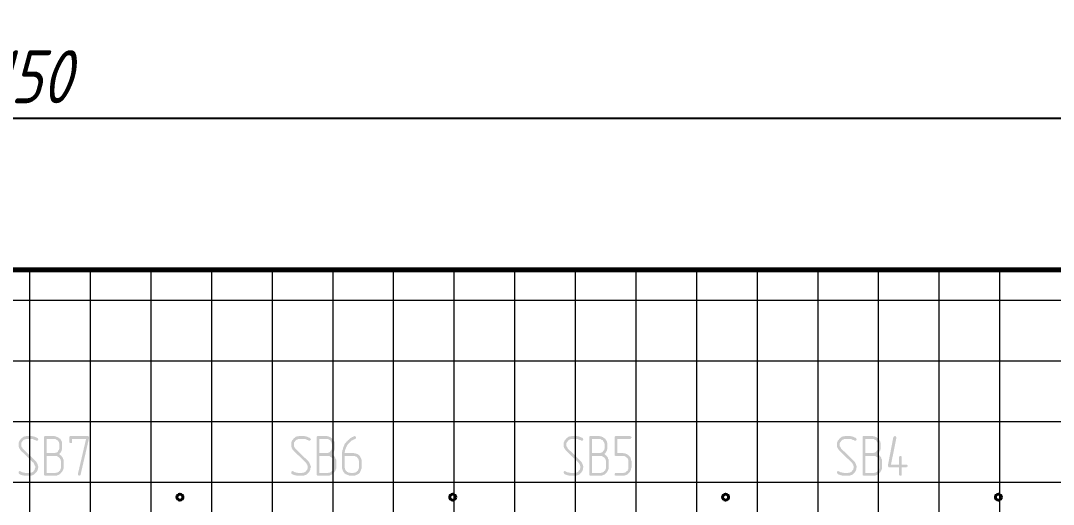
# Model space of a CAD drawing. Extents: x 260 to 1101, y 70 to 664.
# Drawn here: x 486.7 to 554.9, y 577.3 to 609.2 of the extents above; entities that cross this region are included whole.
import ezdxf

# ---------------------------------------------------------------- set-up
doc = ezdxf.new("R2010")
doc.units = 0
doc.header["$MEASUREMENT"] = 0
doc.layers.get('0').update_dxf_attribs({"linetype": 'CONTINUOUS'})
doc.layers.get('DEFPOINTS').update_dxf_attribs({"linetype": 'CONTINUOUS'})
doc.layers.add('PDF _Геометрия', color=7, linetype='CONTINUOUS')
doc.layers.add('PDF _Сплошная заливка', color=7, linetype='CONTINUOUS')
doc.styles.add('GOST type A0', font='', dxfattribs={"oblique": 15, "height": 3.5})
doc.styles.get('GOST type A0').set_extended_font_data('GOST type A')
doc.dimstyles.new('ГОСТ type A', dxfattribs={"dimtxt": 3.5, "dimasz": 3, "dimexe": 2, "dimexo": 0, "dimgap": 1, "dimtad": 1, "dimtoh": 1, "dimtxsty": 'GOST type A0', "dimcen": 0, "dimazin": 2, "dimtfac": 1, "dimtmove": 0, "dimatfit": 3, "dimfxl": 1, "dimarcsym": 0})

# ---------------------------------------------------------------- blocks, each defined once
blk = doc.blocks.new('*D11')
at = {"color": 0, "lineweight": -2, "transparency": 16777216}
for p, q in [((327.413, 592.786), (327.413, 614.787)), ((647.301, 592.786), (647.301, 614.787)), ((330.413, 612.787), (644.301, 612.787))]:
    blk.add_line(p, q, dxfattribs=at)
at = {"color": 0, "transparency": 16777216}
for points in [[(330.413, 613.287), (330.413, 612.287), (327.413, 612.787)], [(644.301, 613.287), (644.301, 612.287), (647.301, 612.787)]]:
    blk.add_solid(points, dxfattribs=at)
at = {"layer": 'DEFPOINTS', "color": 0, "transparency": 16777216}
for p in [(647.301, 612.787), (327.413, 592.786), (647.301, 592.786)]:
    blk.add_point(p, dxfattribs=at)
at = {"color": 0, "transparency": 16777216, "insert": (487.357, 615.799), "char_height": 3.5, "attachment_point": 5, "style": 'GOST type A0'}
blk.add_mtext('160±0,1', dxfattribs=at)
blk = doc.blocks.new('*D12')
at = {"color": 0, "lineweight": -2, "transparency": 16777216}
for p, q in [((337.409, 582.787), (337.409, 604.786)), ((637.304, 582.786), (637.304, 604.786)), ((634.304, 602.786), (340.409, 602.786))]:
    blk.add_line(p, q, dxfattribs=at)
at = {"color": 0, "transparency": 16777216}
for points in [[(340.409, 603.286), (340.409, 602.286), (337.409, 602.786)], [(634.304, 603.286), (634.304, 602.286), (637.304, 602.786)]]:
    blk.add_solid(points, dxfattribs=at)
at = {"layer": 'DEFPOINTS', "color": 0, "transparency": 16777216}
for p in [(337.409, 602.786), (337.409, 582.787), (637.304, 582.786)]:
    blk.add_point(p, dxfattribs=at)
at = {"color": 0, "transparency": 16777216, "insert": (487.356, 605.536), "char_height": 3.5, "width": 8.19532, "attachment_point": 5, "style": 'GOST type A0'}
blk.add_mtext('150', dxfattribs=at)

msp = doc.modelspace()

# ---------------------------------------------------------------- hatches: boundary and pattern name
at = {"layer": 'PDF _Сплошная заливка', "transparency": 33554559}
for points in [[(487.503, 581.82), (487.529, 581.794), (487.579, 581.794), (487.605, 581.794), (487.656, 581.769), (487.656, 581.769), (487.681, 581.769), (487.681, 581.769), (487.732, 581.743), (487.757, 581.743), (487.783, 581.718), (487.859, 581.693), (487.859, 581.693), (487.859, 581.667), (487.884, 581.667), (487.884, 581.667), (487.884, 581.667), (487.884, 581.642), (487.91, 581.616), (487.91, 581.616), (487.91, 581.591), (487.91, 581.591), (487.884, 581.565), (487.884, 581.54), (487.859, 581.54), (487.859, 581.515), (487.833, 581.515), (487.808, 581.515), (487.757, 581.515), (487.757, 581.54), (487.732, 581.54), (487.706, 581.565), (487.656, 581.565), (487.605, 581.591), (487.554, 581.616), (487.503, 581.616), (487.427, 581.616), (487.122, 581.616), (487.097, 581.616), (487.072, 581.616), (487.021, 581.591), (486.97, 581.591), (486.945, 581.565), (486.894, 581.515), (486.894, 581.515), (486.868, 581.489), (486.868, 581.464), (486.843, 581.439), (486.818, 581.413), (486.792, 581.362), (486.792, 581.312), (486.792, 581.261), (486.792, 581.185), (486.792, 581.134), (486.818, 581.108), (486.818, 581.108), (486.818, 581.108), (486.818, 581.083), (486.843, 581.083), (486.868, 581.032), (486.868, 581.007), (486.894, 580.981), (487.732, 580.169), (487.732, 580.143), (487.757, 580.143), (487.757, 580.118), (487.783, 580.118), (487.808, 580.067), (487.808, 580.042), (487.833, 580.016), (487.859, 579.965), (487.859, 579.94), (487.884, 579.864), (487.91, 579.813), (487.91, 579.762), (487.91, 579.762), (487.91, 579.762), (487.91, 579.737), (487.884, 579.737), (487.884, 579.686), (487.884, 579.635), (487.859, 579.559), (487.833, 579.508), (487.783, 579.432), (487.732, 579.381), (487.732, 579.381), (487.706, 579.356), (487.681, 579.33), (487.63, 579.28), (487.579, 579.254), (487.503, 579.229), (487.427, 579.203), (487.376, 579.203), (487.326, 579.203), (487.046, 579.203), (487.021, 579.203), (487.021, 579.203), (486.97, 579.203), (486.919, 579.229), (486.868, 579.229), (486.792, 579.254), (486.716, 579.28), (486.64, 579.33), (486.615, 579.381), (486.615, 579.407), (486.615, 579.407), (486.615, 579.432), (486.615, 579.457), (486.64, 579.483), (486.64, 579.483), (486.64, 579.483), (486.665, 579.508), (486.691, 579.508), (486.742, 579.483), (486.742, 579.483), (486.767, 579.483), (486.792, 579.457), (486.843, 579.432), (486.894, 579.432), (486.945, 579.407), (486.995, 579.407), (487.072, 579.381), (487.351, 579.381), (487.351, 579.407), (487.402, 579.407), (487.427, 579.407), (487.452, 579.407), (487.503, 579.432), (487.554, 579.457), (487.605, 579.508), (487.605, 579.508), (487.605, 579.534), (487.63, 579.559), (487.656, 579.584), (487.681, 579.61), (487.681, 579.66), (487.706, 579.711), (487.706, 579.762), (487.706, 579.838), (487.706, 579.838), (487.706, 579.838), (487.681, 579.864), (487.681, 579.864), (487.681, 579.864), (487.681, 579.889), (487.681, 579.889), (487.681, 579.915), (487.681, 579.915), (487.656, 579.94), (487.63, 579.965), (487.63, 579.991), (487.605, 580.042), (486.767, 580.854), (486.767, 580.854), (486.767, 580.88), (486.742, 580.88), (486.716, 580.905), (486.716, 580.93), (486.691, 580.956), (486.665, 581.007), (486.64, 581.032), (486.64, 581.058), (486.64, 581.058), (486.64, 581.083), (486.615, 581.108), (486.615, 581.134), (486.615, 581.185), (486.615, 581.261), (486.615, 581.261), (486.615, 581.261), (486.615, 581.286), (486.615, 581.286), (486.615, 581.337), (486.615, 581.388), (486.64, 581.439), (486.665, 581.515), (486.716, 581.565), (486.767, 581.642), (486.767, 581.642), (486.767, 581.642), (486.792, 581.667), (486.818, 581.693), (486.868, 581.718), (486.919, 581.769), (486.995, 581.794), (487.072, 581.794), (487.122, 581.82), (487.478, 581.82)], [(491.185, 581.82), (491.21, 581.794), (491.236, 581.794), (491.236, 581.794), (491.261, 581.769), (491.261, 581.743), (491.261, 581.718), (491.261, 581.693), (490.703, 579.28), (490.703, 579.28), (490.703, 579.254), (490.677, 579.254), (490.677, 579.229), (490.601, 579.203), (490.601, 579.203), (490.576, 579.203), (490.576, 579.229), (490.55, 579.229), (490.55, 579.229), (490.525, 579.254), (490.525, 579.254), (490.525, 579.305), (490.525, 579.33), (491.058, 581.616), (490.144, 581.616), (490.144, 581.439), (490.144, 581.439), (490.144, 581.413), (490.144, 581.388), (490.119, 581.362), (490.119, 581.362), (490.093, 581.362), (490.068, 581.362), (490.042, 581.362), (490.042, 581.362), (490.042, 581.362), (490.017, 581.362), (489.992, 581.362), (489.992, 581.388), (489.966, 581.388), (489.966, 581.413), (489.966, 581.439), (489.966, 581.718), (489.966, 581.718), (489.966, 581.743), (489.966, 581.743), (489.966, 581.769), (489.992, 581.794), (489.992, 581.794), (490.017, 581.82), (490.042, 581.82)], [(505.48, 581.82), (505.506, 581.794), (505.556, 581.794), (505.582, 581.794), (505.632, 581.769), (505.632, 581.769), (505.658, 581.769), (505.658, 581.769), (505.709, 581.743), (505.734, 581.743), (505.759, 581.718), (505.836, 581.693), (505.836, 581.693), (505.836, 581.667), (505.861, 581.667), (505.861, 581.667), (505.861, 581.667), (505.861, 581.642), (505.886, 581.616), (505.886, 581.616), (505.886, 581.591), (505.886, 581.591), (505.861, 581.565), (505.861, 581.54), (505.836, 581.54), (505.836, 581.515), (505.81, 581.515), (505.785, 581.515), (505.734, 581.515), (505.734, 581.54), (505.709, 581.54), (505.683, 581.565), (505.632, 581.565), (505.582, 581.591), (505.531, 581.616), (505.48, 581.616), (505.404, 581.616), (505.099, 581.616), (505.074, 581.616), (505.048, 581.616), (504.998, 581.591), (504.947, 581.591), (504.922, 581.565), (504.871, 581.515), (504.871, 581.515), (504.845, 581.489), (504.845, 581.464), (504.82, 581.439), (504.795, 581.413), (504.769, 581.362), (504.769, 581.312), (504.769, 581.261), (504.769, 581.185), (504.769, 581.134), (504.795, 581.108), (504.795, 581.108), (504.795, 581.108), (504.795, 581.083), (504.82, 581.083), (504.845, 581.032), (504.845, 581.007), (504.871, 580.981), (505.709, 580.169), (505.709, 580.143), (505.734, 580.143), (505.734, 580.118), (505.759, 580.118), (505.785, 580.067), (505.785, 580.042), (505.81, 580.016), (505.836, 579.965), (505.836, 579.94), (505.861, 579.864), (505.886, 579.813), (505.886, 579.762), (505.886, 579.762), (505.886, 579.762), (505.886, 579.737), (505.861, 579.737), (505.861, 579.686), (505.861, 579.635), (505.836, 579.559), (505.81, 579.508), (505.759, 579.432), (505.709, 579.381), (505.709, 579.381), (505.683, 579.356), (505.658, 579.33), (505.607, 579.28), (505.556, 579.254), (505.48, 579.229), (505.404, 579.203), (505.353, 579.203), (505.302, 579.203), (505.023, 579.203), (504.998, 579.203), (504.998, 579.203), (504.947, 579.203), (504.896, 579.229), (504.845, 579.229), (504.769, 579.254), (504.693, 579.28), (504.617, 579.33), (504.591, 579.381), (504.591, 579.407), (504.591, 579.407), (504.591, 579.432), (504.591, 579.457), (504.617, 579.483), (504.617, 579.483), (504.617, 579.483), (504.642, 579.508), (504.668, 579.508), (504.718, 579.483), (504.718, 579.483), (504.744, 579.483), (504.769, 579.457), (504.82, 579.432), (504.871, 579.432), (504.922, 579.407), (504.972, 579.407), (505.048, 579.381), (505.328, 579.381), (505.328, 579.407), (505.379, 579.407), (505.404, 579.407), (505.429, 579.407), (505.48, 579.432), (505.531, 579.457), (505.582, 579.508), (505.582, 579.508), (505.582, 579.534), (505.607, 579.559), (505.632, 579.584), (505.658, 579.61), (505.658, 579.66), (505.683, 579.711), (505.683, 579.762), (505.683, 579.838), (505.683, 579.838), (505.683, 579.838), (505.658, 579.864), (505.658, 579.864), (505.658, 579.864), (505.658, 579.889), (505.658, 579.889), (505.658, 579.915), (505.658, 579.915), (505.632, 579.94), (505.607, 579.965), (505.607, 579.991), (505.582, 580.042), (504.744, 580.854), (504.744, 580.854), (504.744, 580.88), (504.718, 580.88), (504.693, 580.905), (504.693, 580.93), (504.668, 580.956), (504.642, 581.007), (504.617, 581.032), (504.617, 581.058), (504.617, 581.058), (504.617, 581.083), (504.591, 581.108), (504.591, 581.134), (504.591, 581.185), (504.591, 581.261), (504.591, 581.261), (504.591, 581.261), (504.591, 581.286), (504.591, 581.286), (504.591, 581.337), (504.591, 581.388), (504.617, 581.439), (504.642, 581.515), (504.693, 581.565), (504.744, 581.642), (504.744, 581.642), (504.744, 581.642), (504.769, 581.667), (504.795, 581.693), (504.845, 581.718), (504.896, 581.769), (504.972, 581.794), (505.048, 581.794), (505.099, 581.82), (505.455, 581.82)], [(523.457, 581.82), (523.482, 581.794), (523.533, 581.794), (523.559, 581.794), (523.609, 581.769), (523.609, 581.769), (523.635, 581.769), (523.635, 581.769), (523.686, 581.743), (523.711, 581.743), (523.736, 581.718), (523.813, 581.693), (523.813, 581.693), (523.813, 581.667), (523.838, 581.667), (523.838, 581.667), (523.838, 581.667), (523.838, 581.642), (523.863, 581.616), (523.863, 581.616), (523.863, 581.591), (523.863, 581.591), (523.838, 581.565), (523.838, 581.54), (523.813, 581.54), (523.813, 581.515), (523.787, 581.515), (523.762, 581.515), (523.711, 581.515), (523.711, 581.54), (523.686, 581.54), (523.66, 581.565), (523.609, 581.565), (523.559, 581.591), (523.508, 581.616), (523.457, 581.616), (523.381, 581.616), (523.076, 581.616), (523.051, 581.616), (523.025, 581.616), (522.975, 581.591), (522.924, 581.591), (522.898, 581.565), (522.848, 581.515), (522.848, 581.515), (522.822, 581.489), (522.822, 581.464), (522.797, 581.439), (522.771, 581.413), (522.746, 581.362), (522.746, 581.312), (522.746, 581.261), (522.746, 581.185), (522.746, 581.134), (522.771, 581.108), (522.771, 581.108), (522.771, 581.108), (522.771, 581.083), (522.797, 581.083), (522.822, 581.032), (522.822, 581.007), (522.848, 580.981), (523.686, 580.169), (523.686, 580.143), (523.711, 580.143), (523.711, 580.118), (523.736, 580.118), (523.762, 580.067), (523.762, 580.042), (523.787, 580.016), (523.813, 579.965), (523.813, 579.94), (523.838, 579.864), (523.863, 579.813), (523.863, 579.762), (523.863, 579.762), (523.863, 579.762), (523.863, 579.737), (523.838, 579.737), (523.838, 579.686), (523.838, 579.635), (523.813, 579.559), (523.787, 579.508), (523.736, 579.432), (523.686, 579.381), (523.686, 579.381), (523.66, 579.356), (523.635, 579.33), (523.584, 579.28), (523.533, 579.254), (523.457, 579.229), (523.381, 579.203), (523.33, 579.203), (523.279, 579.203), (523, 579.203), (522.975, 579.203), (522.975, 579.203), (522.924, 579.203), (522.873, 579.229), (522.822, 579.229), (522.746, 579.254), (522.67, 579.28), (522.594, 579.33), (522.568, 579.381), (522.568, 579.407), (522.568, 579.407), (522.568, 579.432), (522.568, 579.457), (522.594, 579.483), (522.594, 579.483), (522.594, 579.483), (522.619, 579.508), (522.645, 579.508), (522.695, 579.483), (522.695, 579.483), (522.721, 579.483), (522.746, 579.457), (522.797, 579.432), (522.848, 579.432), (522.898, 579.407), (522.949, 579.407), (523.025, 579.381), (523.305, 579.381), (523.305, 579.407), (523.355, 579.407), (523.381, 579.407), (523.406, 579.407), (523.457, 579.432), (523.508, 579.457), (523.559, 579.508), (523.559, 579.508), (523.559, 579.534), (523.584, 579.559), (523.609, 579.584), (523.635, 579.61), (523.635, 579.66), (523.66, 579.711), (523.66, 579.762), (523.66, 579.838), (523.66, 579.838), (523.66, 579.838), (523.635, 579.864), (523.635, 579.864), (523.635, 579.864), (523.635, 579.889), (523.635, 579.889), (523.635, 579.915), (523.635, 579.915), (523.609, 579.94), (523.584, 579.965), (523.584, 579.991), (523.559, 580.042), (522.721, 580.854), (522.721, 580.854), (522.721, 580.88), (522.695, 580.88), (522.67, 580.905), (522.67, 580.93), (522.645, 580.956), (522.619, 581.007), (522.594, 581.032), (522.594, 581.058), (522.594, 581.058), (522.594, 581.083), (522.568, 581.108), (522.568, 581.134), (522.568, 581.185), (522.568, 581.261), (522.568, 581.261), (522.568, 581.261), (522.568, 581.286), (522.568, 581.286), (522.568, 581.337), (522.568, 581.388), (522.594, 581.439), (522.619, 581.515), (522.67, 581.565), (522.721, 581.642), (522.721, 581.642), (522.721, 581.642), (522.746, 581.667), (522.771, 581.693), (522.822, 581.718), (522.873, 581.769), (522.949, 581.794), (523.025, 581.794), (523.076, 581.82), (523.432, 581.82)], [(526.961, 581.82), (526.986, 581.794), (526.986, 581.794), (527.012, 581.769), (527.012, 581.769), (527.037, 581.743), (527.037, 581.718), (527.037, 581.718), (527.037, 581.693), (527.012, 581.693), (527.012, 581.667), (527.012, 581.667), (526.986, 581.642), (526.961, 581.642), (526.936, 581.616), (526.098, 581.616), (526.098, 580.702), (526.504, 580.702), (526.504, 580.677), (526.555, 580.677), (526.606, 580.677), (526.656, 580.651), (526.733, 580.626), (526.809, 580.575), (526.834, 580.55), (526.859, 580.524), (526.859, 580.524), (526.859, 580.524), (526.885, 580.499), (526.91, 580.473), (526.961, 580.423), (526.986, 580.346), (527.012, 580.295), (527.012, 580.219), (527.037, 580.169), (527.037, 580.143), (527.037, 579.762), (527.037, 579.762), (527.037, 579.762), (527.037, 579.737), (527.037, 579.737), (527.012, 579.686), (527.012, 579.635), (526.986, 579.559), (526.961, 579.508), (526.91, 579.432), (526.885, 579.407), (526.859, 579.381), (526.859, 579.356), (526.834, 579.356), (526.809, 579.33), (526.758, 579.28), (526.707, 579.254), (526.631, 579.229), (526.555, 579.203), (526.504, 579.203), (526.479, 579.203), (525.996, 579.203), (525.971, 579.203), (525.945, 579.229), (525.945, 579.229), (525.92, 579.229), (525.92, 579.254), (525.92, 579.28), (525.92, 579.305), (525.92, 579.305), (525.92, 579.305), (525.92, 579.33), (525.945, 579.356), (525.945, 579.356), (525.945, 579.381), (525.971, 579.381), (525.996, 579.381), (526.504, 579.381), (526.529, 579.407), (526.555, 579.407), (526.606, 579.407), (526.656, 579.432), (526.682, 579.457), (526.733, 579.508), (526.733, 579.508), (526.758, 579.508), (526.783, 579.534), (526.783, 579.584), (526.809, 579.61), (526.834, 579.66), (526.834, 579.711), (526.834, 579.762), (526.834, 580.143), (526.834, 580.143), (526.834, 580.169), (526.834, 580.194), (526.834, 580.219), (526.809, 580.27), (526.809, 580.321), (526.783, 580.346), (526.733, 580.397), (526.733, 580.397), (526.707, 580.423), (526.682, 580.423), (526.656, 580.448), (526.631, 580.473), (526.58, 580.499), (526.529, 580.499), (526.479, 580.499), (525.996, 580.499), (525.971, 580.499), (525.971, 580.524), (525.945, 580.524), (525.92, 580.55), (525.92, 580.575), (525.92, 580.6), (525.92, 581.718), (525.92, 581.718), (525.92, 581.743), (525.92, 581.743), (525.92, 581.769), (525.945, 581.794), (525.945, 581.794), (525.971, 581.82), (525.996, 581.82), (526.936, 581.82)], [(541.485, 581.82), (541.51, 581.794), (541.561, 581.794), (541.586, 581.794), (541.637, 581.769), (541.637, 581.769), (541.663, 581.769), (541.663, 581.769), (541.713, 581.743), (541.739, 581.743), (541.764, 581.718), (541.84, 581.693), (541.84, 581.693), (541.84, 581.667), (541.866, 581.667), (541.866, 581.667), (541.866, 581.667), (541.866, 581.642), (541.891, 581.616), (541.891, 581.616), (541.891, 581.591), (541.891, 581.591), (541.866, 581.565), (541.866, 581.54), (541.84, 581.54), (541.84, 581.515), (541.815, 581.515), (541.789, 581.515), (541.739, 581.515), (541.739, 581.54), (541.713, 581.54), (541.688, 581.565), (541.637, 581.565), (541.586, 581.591), (541.536, 581.616), (541.485, 581.616), (541.409, 581.616), (541.104, 581.616), (541.079, 581.616), (541.053, 581.616), (541.002, 581.591), (540.952, 581.591), (540.926, 581.565), (540.875, 581.515), (540.875, 581.515), (540.85, 581.489), (540.85, 581.464), (540.825, 581.439), (540.799, 581.413), (540.774, 581.362), (540.774, 581.312), (540.774, 581.261), (540.774, 581.185), (540.774, 581.134), (540.799, 581.108), (540.799, 581.108), (540.799, 581.108), (540.799, 581.083), (540.825, 581.083), (540.85, 581.032), (540.85, 581.007), (540.875, 580.981), (541.713, 580.169), (541.713, 580.143), (541.739, 580.143), (541.739, 580.118), (541.764, 580.118), (541.789, 580.067), (541.789, 580.042), (541.815, 580.016), (541.84, 579.965), (541.84, 579.94), (541.866, 579.864), (541.891, 579.813), (541.891, 579.762), (541.891, 579.762), (541.891, 579.762), (541.891, 579.737), (541.866, 579.737), (541.866, 579.686), (541.866, 579.635), (541.84, 579.559), (541.815, 579.508), (541.764, 579.432), (541.713, 579.381), (541.713, 579.381), (541.688, 579.356), (541.663, 579.33), (541.612, 579.28), (541.561, 579.254), (541.485, 579.229), (541.409, 579.203), (541.358, 579.203), (541.307, 579.203), (541.028, 579.203), (541.002, 579.203), (541.002, 579.203), (540.952, 579.203), (540.901, 579.229), (540.85, 579.229), (540.774, 579.254), (540.698, 579.28), (540.621, 579.33), (540.596, 579.381), (540.596, 579.407), (540.596, 579.407), (540.596, 579.432), (540.596, 579.457), (540.621, 579.483), (540.621, 579.483), (540.621, 579.483), (540.647, 579.508), (540.672, 579.508), (540.723, 579.483), (540.723, 579.483), (540.748, 579.483), (540.774, 579.457), (540.825, 579.432), (540.875, 579.432), (540.926, 579.407), (540.977, 579.407), (541.053, 579.381), (541.332, 579.381), (541.332, 579.407), (541.383, 579.407), (541.409, 579.407), (541.434, 579.407), (541.485, 579.432), (541.536, 579.457), (541.586, 579.508), (541.586, 579.508), (541.586, 579.534), (541.612, 579.559), (541.637, 579.584), (541.663, 579.61), (541.663, 579.66), (541.688, 579.711), (541.688, 579.762), (541.688, 579.838), (541.688, 579.838), (541.688, 579.838), (541.663, 579.864), (541.663, 579.864), (541.663, 579.864), (541.663, 579.889), (541.663, 579.889), (541.663, 579.915), (541.663, 579.915), (541.637, 579.94), (541.612, 579.965), (541.612, 579.991), (541.586, 580.042), (540.748, 580.854), (540.748, 580.854), (540.748, 580.88), (540.723, 580.88), (540.698, 580.905), (540.698, 580.93), (540.672, 580.956), (540.647, 581.007), (540.621, 581.032), (540.621, 581.058), (540.621, 581.058), (540.621, 581.083), (540.596, 581.108), (540.596, 581.134), (540.596, 581.185), (540.596, 581.261), (540.596, 581.261), (540.596, 581.261), (540.596, 581.286), (540.596, 581.286), (540.596, 581.337), (540.596, 581.388), (540.621, 581.439), (540.647, 581.515), (540.698, 581.565), (540.748, 581.642), (540.748, 581.642), (540.748, 581.642), (540.774, 581.667), (540.799, 581.693), (540.85, 581.718), (540.901, 581.769), (540.977, 581.794), (541.053, 581.794), (541.104, 581.82), (541.459, 581.82)], [(544.43, 581.82), (544.456, 581.794), (544.481, 581.794), (544.481, 581.794), (544.481, 581.769), (544.506, 581.743), (544.506, 581.718), (544.506, 581.693), (544.151, 579.94), (544.684, 579.94), (544.684, 580.423), (544.684, 580.423), (544.684, 580.423), (544.709, 580.448), (544.709, 580.473), (544.709, 580.473), (544.735, 580.499), (544.76, 580.499), (544.786, 580.499), (544.786, 580.499), (544.811, 580.499), (544.811, 580.499), (544.836, 580.473), (544.836, 580.473), (544.862, 580.473), (544.862, 580.448), (544.862, 580.423), (544.862, 579.94), (545.166, 579.94), (545.166, 579.94), (545.192, 579.94), (545.217, 579.915), (545.217, 579.915), (545.217, 579.915), (545.243, 579.889), (545.243, 579.864), (545.243, 579.864), (545.243, 579.838), (545.243, 579.813), (545.217, 579.788), (545.217, 579.788), (545.192, 579.788), (545.192, 579.762), (545.141, 579.762), (544.862, 579.762), (544.862, 579.305), (544.862, 579.28), (544.862, 579.28), (544.862, 579.254), (544.836, 579.229), (544.836, 579.229), (544.836, 579.229), (544.811, 579.203), (544.786, 579.203), (544.786, 579.203), (544.76, 579.203), (544.735, 579.203), (544.709, 579.229), (544.709, 579.229), (544.709, 579.254), (544.684, 579.254), (544.684, 579.305), (544.684, 579.762), (544.024, 579.762), (543.998, 579.762), (543.998, 579.788), (543.973, 579.788), (543.973, 579.788), (543.948, 579.813), (543.948, 579.838), (543.948, 579.864), (543.948, 579.889), (544.303, 581.743), (544.303, 581.743), (544.329, 581.769), (544.329, 581.769), (544.354, 581.794), (544.405, 581.82), (544.405, 581.82)]]:
    msp.add_hatch(color=256, dxfattribs=at).paths.add_polyline_path(points)
h = msp.add_hatch(color=256, dxfattribs=at)
h.paths.add_polyline_path([(488.925, 581.616), (488.468, 581.616), (488.468, 580.702), (488.951, 580.702), (489.001, 580.702), (489.027, 580.702), (489.052, 580.727), (489.103, 580.727), (489.154, 580.753), (489.204, 580.804), (489.204, 580.804), (489.204, 580.829), (489.23, 580.854), (489.255, 580.88), (489.281, 580.905), (489.281, 580.956), (489.306, 581.007), (489.306, 581.058), (489.306, 581.261), (489.306, 581.261), (489.306, 581.286), (489.306, 581.312), (489.281, 581.337), (489.281, 581.388), (489.255, 581.439), (489.23, 581.464), (489.204, 581.515), (489.204, 581.515), (489.179, 581.54), (489.154, 581.565), (489.128, 581.565), (489.077, 581.591), (489.052, 581.616), (489.001, 581.616)], flags=0)
h.paths.add_polyline_path([(489.027, 580.499), (488.468, 580.499), (488.468, 579.381), (489.052, 579.381), (489.077, 579.407), (489.103, 579.407), (489.154, 579.407), (489.204, 579.432), (489.255, 579.457), (489.281, 579.508), (489.281, 579.508), (489.306, 579.508), (489.331, 579.534), (489.357, 579.559), (489.357, 579.61), (489.382, 579.66), (489.408, 579.711), (489.408, 579.762), (489.408, 580.143), (489.408, 580.143), (489.408, 580.169), (489.408, 580.194), (489.382, 580.219), (489.382, 580.27), (489.357, 580.295), (489.331, 580.346), (489.281, 580.397), (489.281, 580.397), (489.281, 580.423), (489.255, 580.423), (489.204, 580.448), (489.179, 580.473), (489.128, 580.499), (489.077, 580.499)], flags=0)
h.paths.add_polyline_path([(488.976, 581.82), (489.027, 581.794), (489.077, 581.794), (489.128, 581.769), (489.204, 581.743), (489.255, 581.693), (489.306, 581.667), (489.331, 581.642), (489.331, 581.642), (489.357, 581.642), (489.357, 581.616), (489.382, 581.591), (489.408, 581.565), (489.408, 581.54), (489.433, 581.515), (489.458, 581.464), (489.484, 581.362), (489.484, 581.312), (489.484, 581.261), (489.484, 581.058), (489.484, 581.058), (489.484, 581.032), (489.484, 581.007), (489.484, 580.981), (489.484, 580.956), (489.458, 580.905), (489.458, 580.854), (489.433, 580.829), (489.433, 580.829), (489.433, 580.804), (489.408, 580.778), (489.408, 580.753), (489.382, 580.727), (489.357, 580.702), (489.306, 580.651), (489.281, 580.626), (489.281, 580.626), (489.306, 580.626), (489.331, 580.6), (489.357, 580.575), (489.382, 580.55), (489.433, 580.524), (489.458, 580.473), (489.509, 580.423), (489.509, 580.423), (489.509, 580.397), (489.535, 580.372), (489.535, 580.321), (489.56, 580.295), (489.585, 580.245), (489.585, 580.194), (489.585, 580.143), (489.585, 579.762), (489.585, 579.762), (489.585, 579.762), (489.585, 579.737), (489.585, 579.737), (489.585, 579.686), (489.56, 579.635), (489.535, 579.559), (489.509, 579.508), (489.458, 579.432), (489.433, 579.407), (489.408, 579.381), (489.408, 579.381), (489.408, 579.356), (489.382, 579.356), (489.357, 579.33), (489.306, 579.28), (489.23, 579.254), (489.179, 579.229), (489.103, 579.203), (489.077, 579.203), (489.027, 579.203), (488.367, 579.203), (488.341, 579.203), (488.341, 579.229), (488.316, 579.229), (488.29, 579.254), (488.29, 579.28), (488.29, 579.305), (488.29, 581.718), (488.29, 581.718), (488.29, 581.743), (488.29, 581.743), (488.29, 581.769), (488.316, 581.794), (488.316, 581.794), (488.341, 581.82), (488.367, 581.82), (488.951, 581.82)], flags=0)
h = msp.add_hatch(color=256, dxfattribs=at)
h.paths.add_polyline_path([(506.902, 581.616), (506.445, 581.616), (506.445, 580.702), (506.927, 580.702), (506.978, 580.702), (507.004, 580.702), (507.029, 580.727), (507.08, 580.727), (507.131, 580.753), (507.181, 580.804), (507.181, 580.804), (507.181, 580.829), (507.207, 580.854), (507.232, 580.88), (507.258, 580.905), (507.258, 580.956), (507.283, 581.007), (507.283, 581.058), (507.283, 581.261), (507.283, 581.261), (507.283, 581.286), (507.283, 581.312), (507.258, 581.337), (507.258, 581.388), (507.232, 581.439), (507.207, 581.464), (507.181, 581.515), (507.181, 581.515), (507.156, 581.54), (507.131, 581.565), (507.105, 581.565), (507.054, 581.591), (507.029, 581.616), (506.978, 581.616)], flags=0)
h.paths.add_polyline_path([(507.004, 580.499), (506.445, 580.499), (506.445, 579.381), (507.029, 579.381), (507.054, 579.407), (507.08, 579.407), (507.131, 579.407), (507.181, 579.432), (507.232, 579.457), (507.258, 579.508), (507.258, 579.508), (507.283, 579.508), (507.308, 579.534), (507.334, 579.559), (507.334, 579.61), (507.359, 579.66), (507.384, 579.711), (507.384, 579.762), (507.384, 580.143), (507.384, 580.143), (507.384, 580.169), (507.384, 580.194), (507.359, 580.219), (507.359, 580.27), (507.334, 580.295), (507.308, 580.346), (507.258, 580.397), (507.258, 580.397), (507.258, 580.423), (507.232, 580.423), (507.181, 580.448), (507.156, 580.473), (507.105, 580.499), (507.054, 580.499)], flags=0)
h.paths.add_polyline_path([(506.953, 581.82), (507.004, 581.794), (507.054, 581.794), (507.105, 581.769), (507.181, 581.743), (507.232, 581.693), (507.283, 581.667), (507.308, 581.642), (507.308, 581.642), (507.334, 581.642), (507.334, 581.616), (507.359, 581.591), (507.384, 581.565), (507.384, 581.54), (507.41, 581.515), (507.435, 581.464), (507.461, 581.362), (507.461, 581.312), (507.461, 581.261), (507.461, 581.058), (507.461, 581.058), (507.461, 581.032), (507.461, 581.007), (507.461, 580.981), (507.461, 580.956), (507.435, 580.905), (507.435, 580.854), (507.41, 580.829), (507.41, 580.829), (507.41, 580.804), (507.384, 580.778), (507.384, 580.753), (507.359, 580.727), (507.334, 580.702), (507.283, 580.651), (507.258, 580.626), (507.258, 580.626), (507.283, 580.626), (507.308, 580.6), (507.334, 580.575), (507.359, 580.55), (507.41, 580.524), (507.435, 580.473), (507.486, 580.423), (507.486, 580.423), (507.486, 580.397), (507.511, 580.372), (507.511, 580.321), (507.537, 580.295), (507.562, 580.245), (507.562, 580.194), (507.562, 580.143), (507.562, 579.762), (507.562, 579.762), (507.562, 579.762), (507.562, 579.737), (507.562, 579.737), (507.562, 579.686), (507.537, 579.635), (507.511, 579.559), (507.486, 579.508), (507.435, 579.432), (507.41, 579.407), (507.384, 579.381), (507.384, 579.381), (507.384, 579.356), (507.359, 579.356), (507.334, 579.33), (507.283, 579.28), (507.207, 579.254), (507.156, 579.229), (507.08, 579.203), (507.054, 579.203), (507.004, 579.203), (506.343, 579.203), (506.318, 579.203), (506.318, 579.229), (506.293, 579.229), (506.267, 579.254), (506.267, 579.28), (506.267, 579.305), (506.267, 581.718), (506.267, 581.718), (506.267, 581.743), (506.267, 581.743), (506.267, 581.769), (506.293, 581.794), (506.293, 581.794), (506.318, 581.82), (506.343, 581.82), (506.927, 581.82)], flags=0)
h = msp.add_hatch(color=256, dxfattribs=at)
h.paths.add_polyline_path([(508.679, 580.499), (508.121, 580.499), (508.121, 579.762), (508.121, 579.762), (508.121, 579.737), (508.121, 579.711), (508.146, 579.686), (508.146, 579.635), (508.172, 579.584), (508.197, 579.534), (508.222, 579.508), (508.248, 579.508), (508.248, 579.483), (508.273, 579.457), (508.299, 579.457), (508.349, 579.432), (508.375, 579.407), (508.451, 579.407), (508.502, 579.381), (508.705, 579.381), (508.73, 579.407), (508.781, 579.407), (508.806, 579.407), (508.857, 579.432), (508.908, 579.457), (508.933, 579.508), (508.959, 579.508), (508.959, 579.508), (508.984, 579.534), (509.01, 579.584), (509.01, 579.61), (509.035, 579.66), (509.06, 579.711), (509.06, 579.762), (509.06, 580.143), (509.06, 580.143), (509.06, 580.169), (509.06, 580.194), (509.035, 580.219), (509.035, 580.27), (509.01, 580.321), (508.984, 580.346), (508.959, 580.397), (508.933, 580.397), (508.933, 580.423), (508.908, 580.448), (508.883, 580.448), (508.832, 580.473), (508.781, 580.499), (508.73, 580.499)], flags=0)
h.paths.add_polyline_path([(508.806, 581.82), (508.806, 581.794), (508.832, 581.769), (508.832, 581.769), (508.857, 581.769), (508.857, 581.743), (508.857, 581.718), (508.857, 581.718), (508.857, 581.693), (508.857, 581.693), (508.857, 581.667), (508.857, 581.667), (508.832, 581.667), (508.832, 581.642), (508.806, 581.616), (508.781, 581.616), (508.73, 581.591), (508.654, 581.565), (508.654, 581.565), (508.629, 581.54), (508.629, 581.54), (508.603, 581.54), (508.552, 581.489), (508.502, 581.464), (508.502, 581.464), (508.502, 581.439), (508.476, 581.413), (508.451, 581.388), (508.4, 581.362), (508.375, 581.312), (508.324, 581.261), (508.299, 581.21), (508.273, 581.21), (508.273, 581.185), (508.273, 581.159), (508.248, 581.134), (508.222, 581.083), (508.197, 581.058), (508.197, 581.007), (508.172, 580.956), (508.172, 580.956), (508.172, 580.93), (508.146, 580.905), (508.146, 580.88), (508.146, 580.829), (508.121, 580.778), (508.121, 580.753), (508.121, 580.702), (508.705, 580.702), (508.705, 580.702), (508.73, 580.702), (508.756, 580.677), (508.806, 580.677), (508.883, 580.651), (508.959, 580.626), (509.01, 580.6), (509.035, 580.575), (509.086, 580.524), (509.086, 580.524), (509.086, 580.524), (509.111, 580.499), (509.136, 580.473), (509.162, 580.423), (509.187, 580.372), (509.213, 580.295), (509.238, 580.219), (509.238, 580.169), (509.238, 580.143), (509.238, 579.762), (509.238, 579.762), (509.238, 579.762), (509.238, 579.737), (509.238, 579.737), (509.238, 579.686), (509.213, 579.635), (509.187, 579.559), (509.162, 579.508), (509.136, 579.432), (509.111, 579.407), (509.086, 579.356), (509.06, 579.356), (509.035, 579.33), (509.01, 579.305), (508.959, 579.28), (508.908, 579.254), (508.832, 579.229), (508.756, 579.203), (508.73, 579.203), (508.679, 579.203), (508.476, 579.203), (508.451, 579.203), (508.426, 579.203), (508.375, 579.229), (508.299, 579.254), (508.248, 579.28), (508.172, 579.305), (508.146, 579.33), (508.095, 579.356), (508.095, 579.381), (508.095, 579.381), (508.07, 579.407), (508.045, 579.432), (508.019, 579.483), (507.994, 579.534), (507.968, 579.61), (507.943, 579.686), (507.943, 579.711), (507.943, 579.762), (507.943, 580.6), (507.943, 580.6), (507.943, 580.6), (507.943, 580.626), (507.943, 580.651), (507.943, 580.702), (507.943, 580.727), (507.943, 580.778), (507.968, 580.829), (507.968, 580.88), (507.994, 580.93), (508.019, 581.058), (508.045, 581.108), (508.07, 581.185), (508.095, 581.235), (508.121, 581.312), (508.146, 581.312), (508.146, 581.312), (508.146, 581.337), (508.172, 581.362), (508.197, 581.388), (508.222, 581.413), (508.248, 581.464), (508.299, 581.489), (508.324, 581.54), (508.375, 581.565), (508.426, 581.616), (508.476, 581.667), (508.527, 581.693), (508.603, 581.743), (508.679, 581.769), (508.73, 581.794), (508.781, 581.82), (508.781, 581.82)], flags=0)
h = msp.add_hatch(color=256, dxfattribs=at)
h.paths.add_polyline_path([(524.879, 581.616), (524.422, 581.616), (524.422, 580.702), (524.904, 580.702), (524.955, 580.702), (524.981, 580.702), (525.006, 580.727), (525.057, 580.727), (525.107, 580.753), (525.158, 580.804), (525.158, 580.804), (525.158, 580.829), (525.184, 580.854), (525.209, 580.88), (525.234, 580.905), (525.234, 580.956), (525.26, 581.007), (525.26, 581.058), (525.26, 581.261), (525.26, 581.261), (525.26, 581.286), (525.26, 581.312), (525.234, 581.337), (525.234, 581.388), (525.209, 581.439), (525.184, 581.464), (525.158, 581.515), (525.158, 581.515), (525.133, 581.54), (525.107, 581.565), (525.082, 581.565), (525.031, 581.591), (525.006, 581.616), (524.955, 581.616)], flags=0)
h.paths.add_polyline_path([(524.981, 580.499), (524.422, 580.499), (524.422, 579.381), (525.006, 579.381), (525.031, 579.407), (525.057, 579.407), (525.107, 579.407), (525.158, 579.432), (525.209, 579.457), (525.234, 579.508), (525.234, 579.508), (525.26, 579.508), (525.285, 579.534), (525.311, 579.559), (525.311, 579.61), (525.336, 579.66), (525.361, 579.711), (525.361, 579.762), (525.361, 580.143), (525.361, 580.143), (525.361, 580.169), (525.361, 580.194), (525.336, 580.219), (525.336, 580.27), (525.311, 580.295), (525.285, 580.346), (525.234, 580.397), (525.234, 580.397), (525.234, 580.423), (525.209, 580.423), (525.158, 580.448), (525.133, 580.473), (525.082, 580.499), (525.031, 580.499)], flags=0)
h.paths.add_polyline_path([(524.93, 581.82), (524.981, 581.794), (525.031, 581.794), (525.082, 581.769), (525.158, 581.743), (525.209, 581.693), (525.26, 581.667), (525.285, 581.642), (525.285, 581.642), (525.311, 581.642), (525.311, 581.616), (525.336, 581.591), (525.361, 581.565), (525.361, 581.54), (525.387, 581.515), (525.412, 581.464), (525.438, 581.362), (525.438, 581.312), (525.438, 581.261), (525.438, 581.058), (525.438, 581.058), (525.438, 581.032), (525.438, 581.007), (525.438, 580.981), (525.438, 580.956), (525.412, 580.905), (525.412, 580.854), (525.387, 580.829), (525.387, 580.829), (525.387, 580.804), (525.361, 580.778), (525.361, 580.753), (525.336, 580.727), (525.311, 580.702), (525.26, 580.651), (525.234, 580.626), (525.234, 580.626), (525.26, 580.626), (525.285, 580.6), (525.311, 580.575), (525.336, 580.55), (525.387, 580.524), (525.412, 580.473), (525.463, 580.423), (525.463, 580.423), (525.463, 580.397), (525.488, 580.372), (525.488, 580.321), (525.514, 580.295), (525.539, 580.245), (525.539, 580.194), (525.539, 580.143), (525.539, 579.762), (525.539, 579.762), (525.539, 579.762), (525.539, 579.737), (525.539, 579.737), (525.539, 579.686), (525.514, 579.635), (525.488, 579.559), (525.463, 579.508), (525.412, 579.432), (525.387, 579.407), (525.361, 579.381), (525.361, 579.381), (525.361, 579.356), (525.336, 579.356), (525.311, 579.33), (525.26, 579.28), (525.184, 579.254), (525.133, 579.229), (525.057, 579.203), (525.031, 579.203), (524.981, 579.203), (524.32, 579.203), (524.295, 579.203), (524.295, 579.229), (524.27, 579.229), (524.244, 579.254), (524.244, 579.28), (524.244, 579.305), (524.244, 581.718), (524.244, 581.718), (524.244, 581.743), (524.244, 581.743), (524.244, 581.769), (524.27, 581.794), (524.27, 581.794), (524.295, 581.82), (524.32, 581.82), (524.904, 581.82)], flags=0)
h = msp.add_hatch(color=256, dxfattribs=at)
h.paths.add_polyline_path([(542.907, 581.616), (542.45, 581.616), (542.45, 580.702), (542.932, 580.702), (542.983, 580.702), (543.008, 580.702), (543.034, 580.727), (543.084, 580.727), (543.135, 580.753), (543.186, 580.804), (543.186, 580.804), (543.186, 580.829), (543.211, 580.854), (543.237, 580.88), (543.262, 580.905), (543.262, 580.956), (543.288, 581.007), (543.288, 581.058), (543.288, 581.261), (543.288, 581.261), (543.288, 581.286), (543.288, 581.312), (543.262, 581.337), (543.262, 581.388), (543.237, 581.439), (543.211, 581.464), (543.186, 581.515), (543.186, 581.515), (543.161, 581.54), (543.135, 581.565), (543.11, 581.565), (543.059, 581.591), (543.034, 581.616), (542.983, 581.616)], flags=0)
h.paths.add_polyline_path([(543.008, 580.499), (542.45, 580.499), (542.45, 579.381), (543.034, 579.381), (543.059, 579.407), (543.084, 579.407), (543.135, 579.407), (543.186, 579.432), (543.237, 579.457), (543.262, 579.508), (543.262, 579.508), (543.288, 579.508), (543.313, 579.534), (543.338, 579.559), (543.338, 579.61), (543.364, 579.66), (543.389, 579.711), (543.389, 579.762), (543.389, 580.143), (543.389, 580.143), (543.389, 580.169), (543.389, 580.194), (543.364, 580.219), (543.364, 580.27), (543.338, 580.295), (543.313, 580.346), (543.262, 580.397), (543.262, 580.397), (543.262, 580.423), (543.237, 580.423), (543.186, 580.448), (543.161, 580.473), (543.11, 580.499), (543.059, 580.499)], flags=0)
h.paths.add_polyline_path([(542.957, 581.82), (543.008, 581.794), (543.059, 581.794), (543.11, 581.769), (543.186, 581.743), (543.237, 581.693), (543.288, 581.667), (543.313, 581.642), (543.313, 581.642), (543.338, 581.642), (543.338, 581.616), (543.364, 581.591), (543.389, 581.565), (543.389, 581.54), (543.414, 581.515), (543.44, 581.464), (543.465, 581.362), (543.465, 581.312), (543.465, 581.261), (543.465, 581.058), (543.465, 581.058), (543.465, 581.032), (543.465, 581.007), (543.465, 580.981), (543.465, 580.956), (543.44, 580.905), (543.44, 580.854), (543.414, 580.829), (543.414, 580.829), (543.414, 580.804), (543.389, 580.778), (543.389, 580.753), (543.364, 580.727), (543.338, 580.702), (543.288, 580.651), (543.262, 580.626), (543.262, 580.626), (543.288, 580.626), (543.313, 580.6), (543.338, 580.575), (543.364, 580.55), (543.414, 580.524), (543.44, 580.473), (543.491, 580.423), (543.491, 580.423), (543.491, 580.397), (543.516, 580.372), (543.516, 580.321), (543.541, 580.295), (543.567, 580.245), (543.567, 580.194), (543.567, 580.143), (543.567, 579.762), (543.567, 579.762), (543.567, 579.762), (543.567, 579.737), (543.567, 579.737), (543.567, 579.686), (543.541, 579.635), (543.516, 579.559), (543.491, 579.508), (543.44, 579.432), (543.414, 579.407), (543.389, 579.381), (543.389, 579.381), (543.389, 579.356), (543.364, 579.356), (543.338, 579.33), (543.288, 579.28), (543.211, 579.254), (543.161, 579.229), (543.084, 579.203), (543.059, 579.203), (543.008, 579.203), (542.348, 579.203), (542.323, 579.203), (542.323, 579.229), (542.297, 579.229), (542.272, 579.254), (542.272, 579.28), (542.272, 579.305), (542.272, 581.718), (542.272, 581.718), (542.272, 581.743), (542.272, 581.743), (542.272, 581.769), (542.297, 581.794), (542.297, 581.794), (542.323, 581.82), (542.348, 581.82), (542.932, 581.82)], flags=0)

# ---------------------------------------------------------------- linework, layer by layer
at = {"layer": 'PDF _Геометрия', "lineweight": 18}
for points in [[(324.934, 382.786), (327.413, 382.786), (647.301, 382.786), (647.301, 592.786), (327.413, 592.786), (327.413, 382.786), (326.173, 382.786)], [(487.357, 380.306), (487.357, 382.786), (487.357, 592.786)], [(491.355, 381.546), (491.355, 382.786), (491.355, 592.786)], [(495.354, 380.306), (495.354, 382.786), (495.354, 592.786)], [(499.353, 381.546), (499.353, 382.786), (499.353, 592.786)], [(503.351, 380.306), (503.351, 382.786), (503.351, 592.786)], [(507.35, 381.546), (507.35, 382.786), (507.35, 592.786)], [(511.348, 380.306), (511.348, 382.786), (511.348, 592.786)], [(515.347, 381.546), (515.347, 382.786), (515.347, 592.786)], [(519.345, 380.306), (519.345, 382.786), (519.345, 592.786)], [(523.344, 381.546), (523.344, 382.786), (523.344, 592.786)], [(527.343, 380.306), (527.343, 382.786), (527.343, 592.786)], [(531.341, 381.546), (531.341, 382.786), (531.341, 592.786)], [(535.34, 380.306), (535.34, 382.786), (535.34, 592.786)], [(539.338, 381.546), (539.338, 382.786), (539.338, 592.786)], [(543.337, 380.306), (543.337, 382.786), (543.337, 592.786)], [(547.336, 381.546), (547.336, 382.786), (547.336, 592.786)], [(551.334, 380.306), (551.334, 382.786), (551.334, 592.786)], [(324.934, 590.786), (327.413, 590.786), (647.301, 590.786)], [(326.173, 586.786), (327.413, 586.786), (647.301, 586.786)], [(324.934, 582.786), (327.413, 582.786), (647.301, 582.786)], [(326.173, 578.786), (327.413, 578.786), (647.301, 578.786)]]:
    msp.add_lwpolyline(points, dxfattribs=at)
at = {"layer": 'PDF _Геометрия', "lineweight": 60}
for points in [[(327.413, 592.786), (327.413, 382.786), (647.301, 382.786), (647.301, 592.786)], [(647.301, 592.786), (327.413, 592.786), (327.413, 382.786), (327.413, 592.786)], [(647.301, 382.786), (327.413, 382.786), (327.413, 592.786), (647.301, 592.786)]]:
    msp.add_lwpolyline(points, close=True, dxfattribs=at)
at = {"layer": 'PDF _Геометрия', "lineweight": 50}
msp.add_lwpolyline([(647.301, 382.786), (647.301, 586.786), (647.301, 592.786), (327.413, 592.786), (327.413, 382.786), (337.409, 382.786)], close=True, dxfattribs=at)
at = {"layer": 'PDF _Геометрия', "lineweight": 40}
for centre in [(497.253, 577.786), (515.247, 577.786), (533.241, 577.786), (551.234, 577.786)]:
    msp.add_circle(centre, 0.2, dxfattribs=at)

# ---------------------------------------------------------------- dimensions: what is measured, and where the dimension line sits
dim = msp.add_aligned_dim(p1=(327.413, 592.786), p2=(647.301, 592.786), distance=20, text='160±0,1', dimstyle='ГОСТ type A')
dim.commit()
dim.dimension.update_dxf_attribs({"geometry": '*D11', "text_midpoint": (487.357, 615.799)})
dim = msp.add_linear_dim(base=(337.409, 602.786), p1=(637.304, 582.786), p2=(337.409, 582.787), text='150', dimstyle='ГОСТ type A')
dim.commit()
dim.dimension.update_dxf_attribs({"geometry": '*D12', "text_midpoint": (487.356, 605.536)})

doc.saveas('drawing.dxf')
